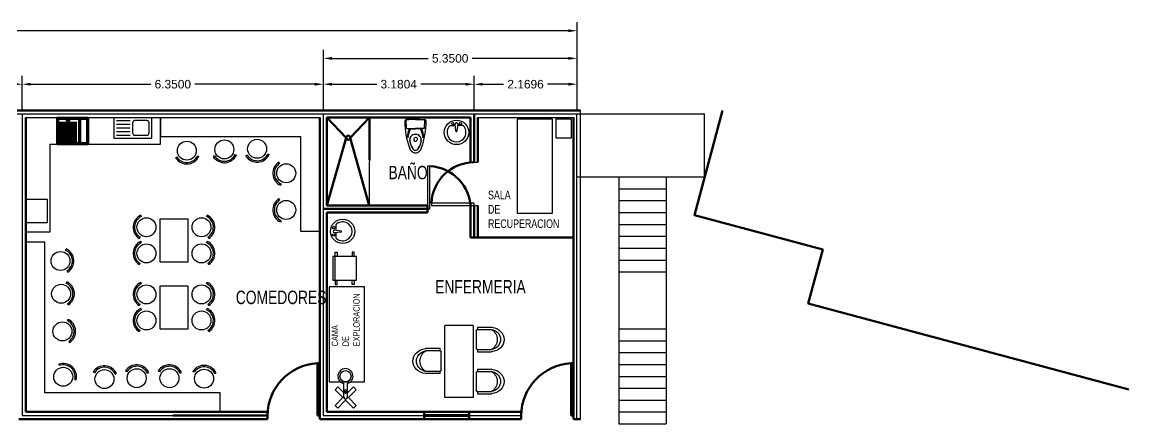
# Model space of a CAD drawing. Header units: millimetres. Extents: x 1263 to 3002, y 1308 to 2683.
# Drawn here: x 1481.86 to 1505.2, y 1404.11 to 1412.57 of the extents above; entities that cross this region are included whole.
import ezdxf
from ezdxf.lldxf.tags import DXFTag

# ---------------------------------------------------------------- set-up
doc = ezdxf.new("R2010")
doc.units = ezdxf.units.MM
doc.header["$PDMODE"] = 34
for name, color, linetype in [('Mezanine', 6, 'Continuous'), ('mobiliario', 8, 'Continuous'), ('MUEBLES', 43, 'Continuous')]:
    doc.layers.add(name, color=color, linetype=linetype)
doc.layers.add('muros', color=5, linetype='Continuous', lineweight=50)
doc.styles.add('ARRAY BASE$0$STYLE1', font='swissc.ttf', dxfattribs={"width": 0.9})
doc.styles.get("Standard").update_dxf_attribs({"font": 'arial.ttf'})
tags = doc.linetypes.add('ARRAY BASE$0$CACHE', pattern=[0.24, 0.12, -0.12]).pattern_tags.tags
tags[6:7] = [DXFTag(74, 4), DXFTag(75, 0), DXFTag(340, '0'), DXFTag(46, 1.0), DXFTag(50, 0.0), DXFTag(44, 0.0), DXFTag(45, 0.0)]
tags[4:5] = [DXFTag(74, 4), DXFTag(75, 0), DXFTag(340, '0'), DXFTag(46, 1.0), DXFTag(50, 0.0), DXFTag(44, 0.0), DXFTag(45, 0.0)]
doc.dimstyles.get("Standard").update_dxf_attribs({"dimtxt": 0.18, "dimasz": 0.18, "dimexe": 0.18, "dimexo": 0.0625, "dimgap": 0.09, "dimtad": 0, "dimtih": 1, "dimtoh": 1, "dimdec": 4, "dimzin": 0, "dimdsep": 46, "dimtxsty": 'Standard', "dimcen": 0.09, "dimadec": 0, "dimazin": 0, "dimtfac": 1, "dimtdec": 4, "dimtofl": 0, "dimtmove": 0, "dimatfit": 3, "dimfxl": 1, "dimtolj": 1, "dimtzin": 0, "dimarcsym": 0})

# ---------------------------------------------------------------- blocks, each defined once
blk = doc.blocks.new('*D121')
at = {"color": 0, "lineweight": -2, "transparency": 16777216}
for p, q in [((1475.514, 1410.696), (1475.514, 1411.44)), ((1475.694, 1411.26), (1478.225, 1411.26)), ((1481.684, 1411.26), (1479.152, 1411.26)), ((1481.864, 1410.696), (1481.864, 1411.44))]:
    blk.add_line(p, q, dxfattribs=at)
at = {"color": 0, "transparency": 16777216}
for points in [[(1475.694, 1411.29), (1475.694, 1411.23), (1475.514, 1411.26)], [(1481.684, 1411.29), (1481.684, 1411.23), (1481.864, 1411.26)]]:
    blk.add_solid(points, dxfattribs=at)
at = {"layer": 'Defpoints', "color": 0, "transparency": 16777216}
for p in [(1481.864, 1411.26), (1475.514, 1410.633), (1481.864, 1410.633)]:
    blk.add_point(p, dxfattribs=at)
at = {"color": 0, "transparency": 16777216, "insert": (1478.689, 1411.26), "char_height": 0.18, "attachment_point": 5}
blk.add_mtext('\\A1;6.3500', dxfattribs=at)
blk = doc.blocks.new('*D122')
at = {"color": 0, "lineweight": -2, "transparency": 16777216}
for p, q in [((1481.864, 1410.696), (1481.864, 1411.44)), ((1482.044, 1411.26), (1484.575, 1411.26)), ((1488.034, 1411.26), (1485.502, 1411.26)), ((1488.214, 1410.696), (1488.214, 1411.44))]:
    blk.add_line(p, q, dxfattribs=at)
at = {"color": 0, "transparency": 16777216}
for points in [[(1482.044, 1411.29), (1482.044, 1411.23), (1481.864, 1411.26)], [(1488.034, 1411.29), (1488.034, 1411.23), (1488.214, 1411.26)]]:
    blk.add_solid(points, dxfattribs=at)
at = {"layer": 'Defpoints', "color": 0, "transparency": 16777216}
for p in [(1488.214, 1411.26), (1481.864, 1410.633), (1488.214, 1410.633)]:
    blk.add_point(p, dxfattribs=at)
at = {"color": 0, "transparency": 16777216, "insert": (1485.039, 1411.26), "char_height": 0.18, "attachment_point": 5}
blk.add_mtext('\\A1;6.3500', dxfattribs=at)
blk = doc.blocks.new('*D123')
at = {"color": 0, "lineweight": -2, "transparency": 16777216}
for p, q in [((1488.214, 1410.696), (1488.214, 1411.44)), ((1488.394, 1411.26), (1489.341, 1411.26)), ((1491.214, 1411.26), (1490.267, 1411.26)), ((1491.394, 1410.696), (1491.394, 1411.44))]:
    blk.add_line(p, q, dxfattribs=at)
at = {"color": 0, "transparency": 16777216}
for points in [[(1488.394, 1411.29), (1488.394, 1411.23), (1488.214, 1411.26)], [(1491.214, 1411.29), (1491.214, 1411.23), (1491.394, 1411.26)]]:
    blk.add_solid(points, dxfattribs=at)
at = {"layer": 'Defpoints', "color": 0, "transparency": 16777216}
for p in [(1491.394, 1411.26), (1488.214, 1410.633), (1491.394, 1410.633)]:
    blk.add_point(p, dxfattribs=at)
at = {"color": 0, "transparency": 16777216, "insert": (1489.804, 1411.26), "char_height": 0.18, "attachment_point": 5}
blk.add_mtext('\\A1;3.1804', dxfattribs=at)
blk = doc.blocks.new('*D124')
at = {"color": 0, "lineweight": -2, "transparency": 16777216}
for p, q in [((1491.394, 1410.696), (1491.394, 1411.44)), ((1491.574, 1411.26), (1492.014, 1411.26)), ((1493.384, 1411.26), (1492.944, 1411.26)), ((1493.564, 1410.696), (1493.564, 1411.44))]:
    blk.add_line(p, q, dxfattribs=at)
at = {"color": 0, "transparency": 16777216}
for points in [[(1491.574, 1411.29), (1491.574, 1411.23), (1491.394, 1411.26)], [(1493.384, 1411.29), (1493.384, 1411.23), (1493.564, 1411.26)]]:
    blk.add_solid(points, dxfattribs=at)
at = {"layer": 'Defpoints', "color": 0, "transparency": 16777216}
for p in [(1493.564, 1411.26), (1491.394, 1410.633), (1493.564, 1410.633)]:
    blk.add_point(p, dxfattribs=at)
at = {"color": 0, "transparency": 16777216, "insert": (1492.479, 1411.26), "char_height": 0.18, "attachment_point": 5}
blk.add_mtext('\\A1;2.1696', dxfattribs=at)
blk = doc.blocks.new('*D104')
at = {"color": 0, "lineweight": -2, "transparency": 16777216}
for p, q in [((1488.214, 1410.696), (1488.214, 1411.984)), ((1493.564, 1410.696), (1493.564, 1411.984)), ((1488.394, 1411.804), (1490.425, 1411.804)), ((1493.384, 1411.804), (1491.352, 1411.804))]:
    blk.add_line(p, q, dxfattribs=at)
at = {"color": 0, "transparency": 16777216}
for points in [[(1488.394, 1411.834), (1488.394, 1411.774), (1488.214, 1411.804)], [(1493.384, 1411.834), (1493.384, 1411.774), (1493.564, 1411.804)]]:
    blk.add_solid(points, dxfattribs=at)
at = {"layer": 'Defpoints', "color": 0, "transparency": 16777216}
for p in [(1493.564, 1411.804), (1488.214, 1410.633), (1493.564, 1410.633)]:
    blk.add_point(p, dxfattribs=at)
at = {"color": 0, "transparency": 16777216, "insert": (1490.889, 1411.804), "char_height": 0.18, "attachment_point": 5}
blk.add_mtext('\\A1;5.3500', dxfattribs=at)
blk = doc.blocks.new('*D106')
at = {"color": 0, "lineweight": -2, "transparency": 16777216}
for p, q in [((1462.864, 1410.696), (1462.864, 1412.567)), ((1493.564, 1410.696), (1493.564, 1412.567)), ((1463.044, 1412.387), (1477.68, 1412.387)), ((1493.384, 1412.387), (1478.747, 1412.387))]:
    blk.add_line(p, q, dxfattribs=at)
at = {"color": 0, "transparency": 16777216}
for points in [[(1463.044, 1412.417), (1463.044, 1412.357), (1462.864, 1412.387)], [(1493.384, 1412.417), (1493.384, 1412.357), (1493.564, 1412.387)]]:
    blk.add_solid(points, dxfattribs=at)
at = {"layer": 'Defpoints', "color": 0, "transparency": 16777216}
for p in [(1493.564, 1412.387), (1462.864, 1410.633), (1493.564, 1410.633)]:
    blk.add_point(p, dxfattribs=at)
at = {"color": 0, "transparency": 16777216, "insert": (1478.214, 1412.387), "char_height": 0.18, "attachment_point": 5}
blk.add_mtext('\\A1;30.7000', dxfattribs=at)

msp = doc.modelspace()

# ---------------------------------------------------------------- linework, layer by layer
at = {"color": 5}
for p, q in [((1481.93852, 1410.55817), (1488.13852, 1410.55817)), ((1491.46895, 1410.55817), (1493.48852, 1410.55817)), ((1491.31895, 1409.61693), (1491.46895, 1409.61693)), ((1491.31895, 1408.70817), (1491.46895, 1408.70817))]:
    msp.add_line(p, q, dxfattribs=at)
at = {"color": 7, "linetype": 'Continuous'}
for p, q in [((1483.79513, 1410.55817), (1483.79513, 1410.1218)), ((1484.59513, 1410.1218), (1484.59513, 1410.55817)), ((1484.13874, 1410.49137), (1483.85331, 1410.49137)), ((1484.13874, 1410.41436), (1483.85331, 1410.41436)), ((1484.13874, 1410.33735), (1483.85331, 1410.33735)), ((1484.19304, 1410.21969), (1484.19304, 1410.45788)), ((1484.50001, 1410.49425), (1484.2294, 1410.49425)), ((1484.53638, 1410.45788), (1484.53638, 1410.21969)), ((1483.79513, 1410.1218), (1484.59513, 1410.1218)), ((1484.13874, 1410.26034), (1483.85331, 1410.26034)), ((1484.13874, 1410.18333), (1483.85331, 1410.18333)), ((1484.50001, 1410.18333), (1484.2294, 1410.18333))]:
    msp.add_line(p, q, dxfattribs=at)
for p, q in [((1484.77775, 1410.00053), (1484.77775, 1410.55817)), ((1484.77775, 1410.55817), (1484.77775, 1410.15817)), ((1484.77775, 1410.55817), (1488.13852, 1410.55817)), ((1488.13852, 1410.55817), (1488.13852, 1410.15817)), ((1488.28852, 1410.55817), (1489.18852, 1410.55817)), ((1488.28852, 1408.70817), (1488.28852, 1410.55817)), ((1489.18852, 1410.55817), (1489.1792, 1408.70817)), ((1484.77775, 1410.15817), (1487.73852, 1410.15817)), ((1487.73852, 1408.15667), (1487.73852, 1410.15817)), ((1488.13852, 1410.15817), (1488.13852, 1408.15667)), ((1482.44526, 1410.00053), (1484.77775, 1410.00053)), ((1482.44526, 1410.00053), (1482.44526, 1408.14384)), ((1481.93852, 1408.38904), (1481.93852, 1408.83904)), ((1481.93852, 1408.83904), (1482.38852, 1408.83904)), ((1482.38852, 1408.83904), (1482.38852, 1408.33904)), ((1489.1792, 1408.70817), (1488.2792, 1408.70817)), ((1481.93852, 1408.33904), (1481.93852, 1408.38904)), ((1482.38852, 1408.33904), (1481.93852, 1408.33904)), ((1482.44526, 1408.14384), (1481.93852, 1408.14384)), ((1488.13852, 1408.15667), (1487.73852, 1408.15667)), ((1482.33852, 1407.93628), (1481.93852, 1407.93628)), ((1482.33852, 1404.75817), (1482.33852, 1407.93628)), ((1486.03852, 1404.75817), (1482.33852, 1404.75817)), ((1486.03852, 1404.35817), (1486.03852, 1404.75817))]:
    msp.add_line(p, q)
at = {"color": 6}
msp.add_line((1496.25643, 1409.30817), (1496.25643, 1410.63317), dxfattribs=at)
at = {"color": 85, "true_color": 0x58ba48}
for p, q in [((1490.41019, 1409.53302), (1490.41019, 1408.63317)), ((1490.41019, 1408.63317), (1490.46019, 1408.63302))]:
    msp.add_line(p, q, dxfattribs=at)
at = {"color": 31, "true_color": 0xfecc66}
msp.add_line((1490.49395, 1408.70817), (1491.3938, 1408.70817), dxfattribs=at)
msp.add_line((1490.49395, 1408.70817), (1491.3938, 1408.70817), dxfattribs=at)
at = {"color": 7, "linetype": 'Continuous'}
for centre, start, end in [((1484.2294, 1410.45788), 89.999996, 179.999991), ((1484.50001, 1410.45788), 359.999928, 89.999924), ((1484.2294, 1410.21969), 179.999991, 269.999946), ((1484.50001, 1410.21969), 269.999946, 359.999928)]:
    msp.add_arc(centre, 0.03636, start, end, dxfattribs=at)
at = {"layer": 'Mezanine', "color": 6, "ltscale": 2}
for p, q in [((1475.51352, 1410.63317), (1481.86352, 1410.63317)), ((1481.86352, 1410.63317), (1483.51352, 1410.63317)), ((1481.86352, 1410.63317), (1481.86352, 1404.28317)), ((1483.51352, 1410.63317), (1485.06352, 1410.63317)), ((1485.06352, 1410.63317), (1488.21352, 1410.63317)), ((1488.21352, 1410.63317), (1490.61352, 1410.63317)), ((1488.21352, 1410.63317), (1488.21352, 1404.28317)), ((1490.61352, 1410.63317), (1493.56352, 1410.63317)), ((1493.56352, 1404.20817), (1493.56352, 1410.63317)), ((1493.56352, 1410.63317), (1496.25643, 1410.63317)), ((1488.21352, 1404.28317), (1490.33852, 1404.28317)), ((1490.33852, 1404.28317), (1491.29264, 1404.28317)), ((1491.29264, 1404.28317), (1492.38852, 1404.28317))]:
    msp.add_line(p, q, dxfattribs=at)
at = {"layer": 'Mezanine', "color": 5, "ltscale": 2}
msp.add_line((1493.63852, 1404.20817), (1493.63852, 1410.70817), dxfattribs=at)
at = {"layer": 'Mezanine', "color": 85, "ltscale": 2, "true_color": 0x58ba48}
for p, q in [((1490.46019, 1409.53302), (1490.41019, 1409.53302)), ((1490.46019, 1408.63302), (1490.46019, 1409.53302))]:
    msp.add_line(p, q, dxfattribs=at)
at = {"layer": 'Mezanine', "ltscale": 2}
for p, q in [((1493.56352, 1409.30817), (1496.25643, 1409.30817)), ((1494.44747, 1409.30817), (1494.44747, 1404.10817)), ((1495.44747, 1409.30817), (1495.44747, 1404.10817)), ((1494.44747, 1409.05817), (1495.44747, 1409.05817)), ((1494.44747, 1408.80817), (1495.44747, 1408.80817)), ((1494.44747, 1408.55817), (1495.44747, 1408.55817)), ((1494.44747, 1408.30817), (1495.44747, 1408.30817)), ((1494.44747, 1408.05817), (1495.44747, 1408.05817)), ((1494.44747, 1407.80817), (1495.44747, 1407.80817)), ((1494.44747, 1407.55817), (1495.44747, 1407.55817)), ((1494.44747, 1407.30817), (1495.44747, 1407.30817)), ((1494.44747, 1406.10817), (1495.44747, 1406.10817)), ((1494.44747, 1405.85817), (1495.44747, 1405.85817)), ((1494.44747, 1405.60817), (1495.44747, 1405.60817)), ((1494.44747, 1405.35817), (1495.44747, 1405.35817)), ((1494.44747, 1405.10817), (1495.44747, 1405.10817)), ((1494.44747, 1404.85817), (1495.44747, 1404.85817)), ((1494.44747, 1404.60817), (1495.44747, 1404.60817)), ((1481.86352, 1404.28317), (1487.04108, 1404.28317)), ((1494.44747, 1404.35817), (1495.44747, 1404.35817)), ((1494.44747, 1404.10817), (1495.44747, 1404.10817))]:
    msp.add_line(p, q, dxfattribs=at)
at = {"layer": 'Mezanine', "color": 31, "ltscale": 2, "true_color": 0xfecc66}
for p, q in [((1491.39395, 1408.75817), (1490.49395, 1408.75817)), ((1490.49395, 1408.75817), (1490.49395, 1408.70817)), ((1491.39395, 1408.70817), (1491.39395, 1408.75817))]:
    msp.add_line(p, q, dxfattribs=at)
at = {"layer": 'Mezanine', "color": 7, "ltscale": 2}
for p, q in [((1488.13852, 1405.38317), (1488.13852, 1404.28317)), ((1493.48852, 1405.38317), (1493.48852, 1404.28317))]:
    msp.add_line(p, q, dxfattribs=at)
at = {"layer": 'mobiliario', "color": 7}
for p, q in [((1485.12438, 1409.72519), (1485.09914, 1409.70898)), ((1485.56097, 1409.75403), (1485.58812, 1409.74127)), ((1485.91633, 1409.7523), (1485.8911, 1409.73608)), ((1486.35292, 1409.78113), (1486.38007, 1409.76837)), ((1486.60699, 1409.76464), (1486.58176, 1409.74842)), ((1487.04358, 1409.79347), (1487.07073, 1409.78071)), ((1487.32413, 1409.15827), (1487.31137, 1409.13112)), ((1487.2953, 1408.82251), (1487.27908, 1408.84775)), ((1484.37624, 1408.47375), (1484.36348, 1408.5009)), ((1485.75081, 1408.47375), (1485.76357, 1408.5009)), ((1485.36352, 1408.41981), (1484.76352, 1408.41981)), ((1484.76352, 1408.41981), (1484.76352, 1407.51981)), ((1485.36352, 1408.41981), (1484.76352, 1408.41981)), ((1484.76352, 1408.41981), (1484.76352, 1407.51981)), ((1485.36352, 1407.51981), (1485.36352, 1408.41981)), ((1485.36352, 1407.51981), (1485.36352, 1408.41981)), ((1484.3474, 1408.03716), (1484.33119, 1408.01193)), ((1485.77964, 1408.03716), (1485.79586, 1408.01193)), ((1482.77704, 1407.76398), (1482.7898, 1407.79113)), ((1484.37624, 1407.9238), (1484.36348, 1407.95095)), ((1485.75081, 1407.9238), (1485.76357, 1407.95095)), ((1484.76352, 1407.51981), (1485.36352, 1407.51981)), ((1484.76352, 1407.51981), (1485.36352, 1407.51981)), ((1482.80587, 1407.32739), (1482.82209, 1407.30215)), ((1484.3474, 1407.48721), (1484.33119, 1407.46198)), ((1485.77964, 1407.48721), (1485.79586, 1407.46198)), ((1482.78938, 1407.07332), (1482.80214, 1407.10047)), ((1484.37624, 1407.06094), (1484.36348, 1407.0881)), ((1485.75081, 1407.06094), (1485.76357, 1407.0881)), ((1485.36352, 1407.00701), (1484.76352, 1407.00701)), ((1484.76352, 1407.00701), (1484.76352, 1406.10701)), ((1485.36352, 1407.00701), (1484.76352, 1407.00701)), ((1484.76352, 1407.00701), (1484.76352, 1406.10701)), ((1485.36352, 1406.10701), (1485.36352, 1407.00701)), ((1485.36352, 1406.10701), (1485.36352, 1407.00701)), ((1482.81821, 1406.63673), (1482.83443, 1406.61149)), ((1484.3474, 1406.62436), (1484.33119, 1406.59912)), ((1485.77964, 1406.62436), (1485.79586, 1406.59912)), ((1484.37624, 1406.51099), (1484.36348, 1406.53815)), ((1485.75081, 1406.51099), (1485.76357, 1406.53815)), ((1482.81648, 1406.28136), (1482.82924, 1406.30852)), ((1484.3474, 1406.07441), (1484.33119, 1406.04917)), ((1484.76352, 1406.10701), (1485.36352, 1406.10701)), ((1484.76352, 1406.10701), (1485.36352, 1406.10701)), ((1485.77964, 1406.07441), (1485.79586, 1406.04917)), ((1482.84532, 1405.84478), (1482.86153, 1405.81954)), ((1482.64799, 1405.33582), (1482.6383, 1405.36421)), ((1483.3865, 1405.18508), (1483.36126, 1405.2013)), ((1484.06715, 1405.2048), (1484.04192, 1405.22101)), ((1484.50374, 1405.17596), (1484.53089, 1405.18872)), ((1484.75768, 1405.2048), (1484.73244, 1405.22101)), ((1485.19426, 1405.17596), (1485.22142, 1405.18872)), ((1485.48767, 1405.19494), (1485.46243, 1405.21116)), ((1482.97206, 1405.04186), (1483.00126, 1405.03497)), ((1483.82308, 1405.15625), (1483.85023, 1405.16901)), ((1485.92425, 1405.16611), (1485.9514, 1405.17887))]:
    msp.add_line(p, q, dxfattribs=at)
at = {"layer": 'mobiliario'}
msp.add_line((1487.32413, 1408.38593), (1487.31137, 1408.35878), dxfattribs=at)
at = {"layer": 'mobiliario', "color": 7}
for centre in [(1486.12665, 1409.88745), (1486.81731, 1409.89979), (1485.3347, 1409.86035), (1487.43045, 1409.38454), (1487.43045, 1408.61219), (1484.48256, 1408.24748), (1485.64449, 1408.24748), (1484.48256, 1407.69753), (1485.64449, 1407.69753), (1482.67072, 1407.53771), (1482.68306, 1406.84705), (1484.48256, 1406.83468), (1485.64449, 1406.83468), (1484.48256, 1406.28473), (1485.64449, 1406.28473), (1482.71016, 1406.0551), (1482.72873, 1405.09922), (1483.59681, 1405.04993), (1484.27747, 1405.06964), (1484.968, 1405.06964), (1485.69799, 1405.05979)]:
    msp.add_circle(centre, 0.2, dxfattribs=at)
for centre, radius, start, end in [((1485.3347, 1409.86035), 0.28, 212.725104, 334.831473), ((1485.3347, 1409.86035), 0.25, 212.725104, 334.831473), ((1486.12665, 1409.88745), 0.28, 212.725104, 334.831473), ((1486.12665, 1409.88745), 0.25, 212.725104, 334.831473), ((1486.81731, 1409.89979), 0.28, 212.725104, 334.831473), ((1486.81731, 1409.89979), 0.25, 212.725104, 334.831473), ((1487.43045, 1409.38454), 0.28, 122.725104, 244.831473), ((1487.43045, 1409.38454), 0.25, 122.725104, 244.831473), ((1487.43045, 1408.61219), 0.28, 122.725104, 244.831473), ((1487.43045, 1408.61219), 0.25, 122.725104, 244.831473), ((1484.48256, 1408.24748), 0.28, 115.168527, 237.274896), ((1484.48256, 1408.24748), 0.25, 115.168527, 237.274896), ((1485.64449, 1408.24748), 0.25, 302.725104, 64.831473), ((1485.64449, 1408.24748), 0.28, 302.725104, 64.831473), ((1482.67072, 1407.53771), 0.25, 302.725104, 64.831473), ((1482.67072, 1407.53771), 0.28, 302.725104, 64.831473), ((1484.48256, 1407.69753), 0.28, 115.168527, 237.274896), ((1484.48256, 1407.69753), 0.25, 115.168527, 237.274896), ((1485.64449, 1407.69753), 0.25, 302.725104, 64.831473), ((1485.64449, 1407.69753), 0.28, 302.725104, 64.831473), ((1482.68306, 1406.84705), 0.25, 302.725104, 64.831473), ((1482.68306, 1406.84705), 0.28, 302.725104, 64.831473), ((1484.48256, 1406.83468), 0.28, 115.168527, 237.274896), ((1484.48256, 1406.83468), 0.25, 115.168527, 237.274896), ((1485.64449, 1406.83468), 0.25, 302.725104, 64.831473), ((1485.64449, 1406.83468), 0.28, 302.725104, 64.831473), ((1484.48256, 1406.28473), 0.28, 115.168527, 237.274896), ((1484.48256, 1406.28473), 0.25, 115.168527, 237.274896), ((1485.64449, 1406.28473), 0.25, 302.725104, 64.831473), ((1485.64449, 1406.28473), 0.28, 302.725104, 64.831473), ((1482.71016, 1406.0551), 0.25, 302.725104, 64.831473), ((1482.71016, 1406.0551), 0.28, 302.725104, 64.831473), ((1482.72873, 1405.09922), 0.28, 346.73563, 108.841999), ((1482.72873, 1405.09922), 0.25, 346.73563, 108.841999), ((1483.59681, 1405.04993), 0.28, 25.168527, 147.274896), ((1483.59681, 1405.04993), 0.25, 25.168527, 147.274896), ((1484.27747, 1405.06964), 0.28, 25.168527, 147.274896), ((1484.27747, 1405.06964), 0.25, 25.168527, 147.274896), ((1484.968, 1405.06964), 0.28, 25.168527, 147.274896), ((1484.968, 1405.06964), 0.25, 25.168527, 147.274896), ((1485.69799, 1405.05979), 0.28, 25.168527, 147.274896), ((1485.69799, 1405.05979), 0.25, 25.168527, 147.274896)]:
    msp.add_arc(centre, radius, start, end, dxfattribs=at)
at = {"layer": 'MUEBLES', "color": 7}
for p, q in [((1489.96901, 1410.33722), (1489.96073, 1410.49523)), ((1490.15748, 1410.51633), (1489.96778, 1410.51633)), ((1489.98051, 1410.32631), (1490.15748, 1410.32631)), ((1490.06102, 1410.3217), (1490.15748, 1410.3217)), ((1490.15748, 1410.51633), (1490.34718, 1410.51633)), ((1490.33445, 1410.32631), (1490.15748, 1410.32631)), ((1490.25394, 1410.3217), (1490.15748, 1410.3217)), ((1490.34595, 1410.33722), (1490.35423, 1410.49523)), ((1490.99541, 1410.38717), (1490.88117, 1410.38569)), ((1491.00759, 1410.27932), (1490.99219, 1410.4157)), ((1491.04933, 1410.41644), (1491.03272, 1410.27965)), ((1491.16109, 1410.3893), (1491.04585, 1410.38782)), ((1488.47842, 1408.30187), (1488.47842, 1408.18662)), ((1488.44985, 1408.19047), (1488.58641, 1408.17209)), ((1488.58641, 1408.14697), (1488.44985, 1408.13332)), ((1488.47842, 1408.13618), (1488.47842, 1408.02192)), ((1488.41362, 1407.63327), (1488.41362, 1407.13327)), ((1488.91362, 1407.63327), (1488.41362, 1407.63327)), ((1488.91362, 1407.13327), (1488.91362, 1407.63327)), ((1488.41362, 1407.13327), (1488.91362, 1407.13327)), ((1491.37363, 1406.17591), (1490.77363, 1406.17591)), ((1490.77363, 1404.66324), (1490.77363, 1406.17591)), ((1491.37363, 1406.17591), (1491.37363, 1404.66324)), ((1491.46193, 1406.14116), (1491.7673, 1406.14116)), ((1491.46193, 1406.14116), (1491.46193, 1406.09576)), ((1491.43902, 1406.07004), (1491.43902, 1405.69781)), ((1491.46842, 1406.09576), (1491.7673, 1406.09576)), ((1490.6787, 1405.69204), (1490.37038, 1405.69204)), ((1490.6787, 1405.64527), (1490.6787, 1405.69204)), ((1491.46193, 1405.67252), (1491.46193, 1405.62668)), ((1491.46842, 1405.67208), (1491.7673, 1405.67208)), ((1490.67207, 1405.64572), (1490.3671, 1405.64572)), ((1490.70207, 1405.23964), (1490.70207, 1405.61947)), ((1491.46193, 1405.62668), (1491.76408, 1405.62668)), ((1490.67207, 1405.21339), (1490.3671, 1405.21339)), ((1490.6787, 1405.16707), (1490.6787, 1405.21339)), ((1491.43902, 1405.18604), (1491.43902, 1404.81381)), ((1491.46193, 1405.25716), (1491.7673, 1405.25716)), ((1491.46193, 1405.25716), (1491.46193, 1405.21177)), ((1491.46842, 1405.21177), (1491.7673, 1405.21177)), ((1490.6787, 1405.16707), (1490.3671, 1405.16707)), ((1491.46193, 1404.78852), (1491.46193, 1404.74269)), ((1491.46193, 1404.74269), (1491.76408, 1404.74269)), ((1491.46842, 1404.78808), (1491.7673, 1404.78808)), ((1491.37363, 1404.66324), (1490.77363, 1404.66324))]:
    msp.add_line(p, q, dxfattribs=at)
for points in [[(1492.30517, 1410.52668), (1492.30517, 1408.54668), (1493.04767, 1408.54668), (1493.04767, 1410.52668)], [(1493.11947, 1410.52668), (1493.11947, 1410.13163), (1493.45105, 1410.13163), (1493.45105, 1410.52668)], [(1489.0842, 1404.99488), (1489.0842, 1406.99488), (1488.3342, 1406.99488), (1488.3342, 1404.99488)]]:
    msp.add_lwpolyline(points, close=True, dxfattribs=at)
for points in [[(1488.46629, 1407.63327), (1488.46629, 1407.72151), (1488.5065, 1407.72151), (1488.5065, 1407.63327)], [(1488.46629, 1407.13327), (1488.46629, 1407.63327)], [(1488.86094, 1407.63327), (1488.86094, 1407.72151), (1488.82074, 1407.72151), (1488.82074, 1407.63327)], [(1488.46629, 1407.13327), (1488.46629, 1407.04503), (1488.5065, 1407.04503), (1488.5065, 1407.13327)], [(1488.86094, 1407.13327), (1488.86094, 1407.04503), (1488.82074, 1407.04503), (1488.82074, 1407.13327)], [(1488.64309, 1404.66243), (1488.64309, 1404.95601)], [(1488.72645, 1404.66243), (1488.72645, 1404.95777)], [(1488.51956, 1404.88658), (1488.46062, 1404.82763)], [(1488.46062, 1404.82763), (1488.62582, 1404.66243)], [(1488.51956, 1404.88658), (1488.64309, 1404.76305)], [(1488.64309, 1404.78946), (1488.72645, 1404.78946)], [(1488.72645, 1404.76305), (1488.84998, 1404.88658)], [(1488.74372, 1404.66243), (1488.90892, 1404.82763)], [(1488.90892, 1404.82763), (1488.84998, 1404.88658)], [(1488.46062, 1404.49722), (1488.62582, 1404.66243)], [(1488.46062, 1404.49722), (1488.51956, 1404.43827)], [(1488.51956, 1404.43827), (1488.68477, 1404.60348)], [(1488.68477, 1404.60348), (1488.84998, 1404.43827)], [(1488.74372, 1404.66243), (1488.90892, 1404.49722)], [(1488.84998, 1404.43827), (1488.90892, 1404.49722)]]:
    msp.add_lwpolyline(points, dxfattribs=at)
for centre, radius in [((1491.02297, 1410.24465), 0.25714), ((1490.94534, 1410.43025), 0.02401), ((1491.10111, 1410.43226), 0.02526), ((1488.62128, 1408.1619), 0.25714), ((1488.4347, 1408.24245), 0.02526), ((1488.4347, 1408.08666), 0.02401), ((1488.68152, 1405.11088), 0.11789)]:
    msp.add_circle(centre, radius, dxfattribs=at)
for centre, radius, start, end in [((1489.96778, 1410.47949), 0.03684, 90, 185.821003), ((1491.65322, 1410.4919), 1.72217, 180.537294, 199.440617), ((1489.97177, 1410.49581), 0.01105, 95.843869, 183), ((1489.98051, 1410.33782), 0.01151, 183, 270), ((1490.15724, 1408.68372), 1.83261, 89.992406, 95.843869), ((1490.63672, 1410.11815), 0.64893, 161.290609, 178.536327), ((1490.46536, 1410.07867), 0.47515, 149.716462, 173.224368), ((1490.06102, 1410.31479), 0.00691, 90, 149.716462), ((1490.15772, 1408.68372), 1.83261, 84.156131, 90.007594), ((1490.25394, 1410.31479), 0.00691, 30.283538, 90), ((1489.8496, 1410.07867), 0.47515, 6.775632, 30.283538), ((1488.66173, 1410.4919), 1.72217, 340.559383, 359.462706), ((1489.67824, 1410.11815), 0.64893, 1.463673, 18.709391), ((1490.33445, 1410.33782), 0.01151, 270, 357), ((1490.34319, 1410.49581), 0.01105, 357, 84.156131), ((1490.34718, 1410.47949), 0.03684, 354.178997, 90), ((1491.02297, 1410.24465), 0.2, 135.154044, 46.323427), ((1490.89373, 1410.35728), 0.02857, 90.738735, 138.92842), ((1491.02076, 1410.41607), 0.02857, 0.738735, 180.738735), ((1491.14926, 1410.36058), 0.02857, 42.54905, 90.738735), ((1490.15748, 1410.08223), 0.12434, 90, 194.856897), ((1490.15748, 1410.08223), 0.12158, 90, 192.751986), ((1490.16327, 1410.09678), 0.04278, 120.041436, 274.751713), ((1490.16403, 1410.10809), 0.03397, 17.309956, 130.759638), ((1490.15748, 1410.08223), 0.12434, 345.143103, 90), ((1490.15748, 1410.08223), 0.12158, 347.248014, 90), ((1490.13733, 1410.10668), 0.06024, 299.303927, 11.025825), ((1491.01932, 1410.27948), 0.0134, 180.738735, 0.738735), ((1490.17663, 1409.96229), 0.1537, 196.472322, 227.66237), ((1490.41451, 1410.12359), 0.38426, 187.295202, 215.256158), ((1490.42095, 1410.12545), 0.38842, 188.240146, 214.178429), ((1490.15748, 1409.93238), 0.06309, 203.483564, 270), ((1490.15748, 1409.93238), 0.06447, 208.33343, 270), ((1490.15748, 1409.93238), 0.06309, 270, 336.516436), ((1490.15748, 1409.93238), 0.06447, 270, 331.66657), ((1489.90045, 1410.12359), 0.38426, 324.743842, 352.704798), ((1489.89401, 1410.12545), 0.38842, 325.821571, 351.759854), ((1490.13833, 1409.96229), 0.1537, 312.33763, 343.527678), ((1490.15748, 1409.94251), 0.12618, 228.040116, 270), ((1490.15748, 1409.94251), 0.12618, 270, 311.959884), ((1488.62128, 1408.1619), 0.2, 224.415309, 135.584691), ((1488.50699, 1408.28967), 0.02857, 131.810315, 180), ((1488.44985, 1408.1619), 0.02857, 90, 270), ((1488.50699, 1408.03412), 0.02857, 180, 228.189685), ((1488.58641, 1408.15869), 0.0134, 270, 90), ((1488.68152, 1405.11088), 0.15957, 286.355108, 256.065175), ((1488.68477, 1404.77949), 0.04286, 13.449161, 166.550839), ((1488.68477, 1404.79943), 0.04286, 193.449161, 346.550839), ((1488.68477, 1404.67239), 0.04286, 193.449161, 346.550839)]:
    msp.add_arc(centre, radius, start, end, dxfattribs=at)
at = {"layer": 'MUEBLES', "color": 7, "extrusion": (0, 0, -1)}
for centre, major_axis, start_param, end_param in [((1491.73097, 1405.88409), (-0.29603, 0), 1.69383332, 4.60028491), ((1491.46842, 1406.07004), (-0.0294, 0), 0, 1.57079633), ((1491.5636, 1405.88392), (-0.3164, 0), 2.27024752, 4.01293779), ((1491.7013, 1405.88392), (-0.25094, 0), 1.83694126, 4.44624405), ((1490.40417, 1405.42939), (0.30208, 0), 1.69383332, 4.60028491), ((1491.46842, 1405.69781), (-0.0294, 0), 4.71238898, 6.28318531), ((1490.43444, 1405.42956), (0.25606, 0), 1.83694126, 4.44624405), ((1490.57495, 1405.42956), (0.32285, 0), 2.27024752, 4.01293779), ((1490.67207, 1405.61947), (0.03, 0), 4.71238898, 6.28318531), ((1490.67207, 1405.23964), (0.03, 0), 0, 1.57079633), ((1491.46842, 1405.18604), (-0.0294, 0), 0, 1.57079633), ((1491.73097, 1405.00009), (-0.29603, 0), 1.69383332, 4.60028491), ((1491.5636, 1404.99992), (-0.3164, 0), 2.27024752, 4.01293779), ((1491.7013, 1404.99992), (-0.25094, 0), 1.83694126, 4.44624405), ((1491.46842, 1404.81381), (-0.0294, 0), 4.71238898, 6.28318531)]:
    msp.add_ellipse(centre, major_axis=major_axis, ratio=0.875, start_param=start_param, end_param=end_param, dxfattribs=at)
at = {"layer": 'muros', "ltscale": 2}
for p, q in [((1475.43852, 1410.70817), (1493.63852, 1410.70817)), ((1481.93852, 1410.55817), (1481.93852, 1404.35817)), ((1488.13852, 1404.20817), (1488.13852, 1410.55817)), ((1488.13852, 1404.20817), (1488.13852, 1410.55817)), ((1491.31895, 1410.55817), (1488.28852, 1410.55817)), ((1488.28852, 1410.55817), (1488.28852, 1408.70817)), ((1488.28852, 1410.55817), (1488.28852, 1408.70817)), ((1491.31895, 1409.61383), (1491.31895, 1410.55817)), ((1491.46895, 1410.55817), (1491.46895, 1409.61693)), ((1493.48852, 1404.20817), (1493.48852, 1410.55817)), ((1493.48852, 1404.20817), (1493.48852, 1410.55817)), ((1488.28852, 1408.70817), (1490.41019, 1408.70817)), ((1490.41019, 1408.70817), (1490.41019, 1408.55817)), ((1491.31895, 1408.03317), (1491.31895, 1408.70817)), ((1491.46895, 1408.70817), (1491.46895, 1408.03317)), ((1490.41019, 1408.55817), (1488.28852, 1408.55817)), ((1488.28852, 1408.55817), (1488.28852, 1404.35817)), ((1488.28852, 1408.55817), (1488.28852, 1404.35817)), ((1493.48852, 1408.03317), (1491.31895, 1408.03317)), ((1488.13852, 1404.20817), (1488.13852, 1405.30817)), ((1481.93852, 1404.35817), (1487.03852, 1404.35817)), ((1487.03852, 1404.28317), (1485.03852, 1404.28317)), ((1487.03852, 1404.35817), (1487.03852, 1404.20817)), ((1488.28852, 1404.35817), (1492.38852, 1404.35817)), ((1492.38852, 1404.35817), (1492.38852, 1404.20817)), ((1487.03852, 1404.20817), (1481.78852, 1404.20817)), ((1492.38852, 1404.20817), (1488.13852, 1404.20817)), ((1493.63852, 1404.20817), (1493.48852, 1404.20817))]:
    msp.add_line(p, q, dxfattribs=at)
at = {"layer": 'muros', "color": 7, "ltscale": 2}
for p, q in [((1482.60301, 1410.00053), (1482.60301, 1410.55053)), ((1482.60301, 1410.55053), (1483.06301, 1410.55053)), ((1483.06301, 1410.55053), (1483.06301, 1410.00053)), ((1483.25301, 1410.55053), (1483.06301, 1410.55053)), ((1483.25301, 1410.00053), (1483.25301, 1410.55053)), ((1488.69613, 1410.13448), (1488.28852, 1410.55817)), ((1488.78092, 1410.13448), (1489.18852, 1410.55817)), ((1489.18852, 1410.55817), (1489.18852, 1409.65817)), ((1482.62301, 1410.02053), (1482.62301, 1410.53053)), ((1482.62301, 1410.53053), (1483.06301, 1410.53053)), ((1482.6526, 1410.45053), (1483.01342, 1410.45053)), ((1482.6526, 1410.40053), (1483.01342, 1410.40053)), ((1482.6526, 1410.35053), (1483.01342, 1410.35053)), ((1483.08301, 1410.53053), (1483.08301, 1410.02053)), ((1483.23301, 1410.53053), (1483.08301, 1410.53053)), ((1483.23301, 1410.02053), (1483.23301, 1410.53053)), ((1482.6526, 1410.30053), (1483.01342, 1410.30053)), ((1482.6526, 1410.25053), (1483.01342, 1410.25053)), ((1482.6526, 1410.20053), (1483.01342, 1410.20053)), ((1482.6526, 1410.15053), (1483.01342, 1410.15053)), ((1482.6526, 1410.10053), (1483.01342, 1410.10053)), ((1488.69613, 1410.13448), (1488.28852, 1408.70817)), ((1488.78092, 1410.13448), (1489.1792, 1408.70817)), ((1483.06301, 1410.00053), (1482.60301, 1410.00053)), ((1482.60301, 1410.00053), (1483.06301, 1410.00053)), ((1483.06301, 1410.02053), (1482.62301, 1410.02053)), ((1482.6526, 1410.05053), (1483.01342, 1410.05053)), ((1483.06301, 1410.00053), (1483.25301, 1410.00053)), ((1483.08301, 1410.02053), (1483.23301, 1410.02053)), ((1488.13852, 1405.38317), (1488.08852, 1405.38317)), ((1488.08852, 1405.38317), (1488.08852, 1404.28317)), ((1493.48852, 1405.38317), (1493.43852, 1405.38317)), ((1493.43852, 1405.38317), (1493.43852, 1404.28317)), ((1488.08852, 1404.28317), (1488.13852, 1404.28317)), ((1493.43852, 1404.28317), (1493.48852, 1404.28317))]:
    msp.add_line(p, q, dxfattribs=at)
at = {"layer": 'muros', "color": 6, "ltscale": 2}
for p, q in [((1491.39395, 1410.63317), (1491.39395, 1409.61693)), ((1491.39395, 1408.70817), (1491.39395, 1408.03317)), ((1490.41019, 1408.63317), (1488.21352, 1408.63316))]:
    msp.add_line(p, q, dxfattribs=at)
at = {"layer": 'muros', "color": 5, "ltscale": 2}
for p, q in [((1490.33852, 1404.35817), (1490.33852, 1404.20817)), ((1491.29264, 1404.35817), (1491.29264, 1404.20817))]:
    msp.add_line(p, q, dxfattribs=at)
at = {"layer": 'muros', "color": 4, "ltscale": 2}
for p, q in [((1490.33852, 1404.29017), (1491.29264, 1404.29017)), ((1490.33852, 1404.27617), (1491.29264, 1404.27617))]:
    msp.add_line(p, q, dxfattribs=at)
at = {"layer": 'muros', "color": 1, "linetype": 'ARRAY BASE$0$CACHE', "ltscale": 2}
msp.add_lwpolyline([(1505.20325, 1404.832), (1498.44177, 1406.64374), (1498.74593, 1407.77889), (1496.04134, 1408.50358), (1496.63206, 1410.70817)], dxfattribs=at)
at = {"layer": 'muros', "color": 7, "ltscale": 2}
for centre, radius in [((1482.83301, 1410.49875), 0.0265), ((1488.73852, 1410.13448), 0.0424)]:
    msp.add_circle(centre, radius, dxfattribs=at)
at = {"layer": 'muros', "color": 31, "ltscale": 2, "true_color": 0xfecc66}
msp.add_arc((1491.3936, 1408.7163), 0.90063, 90, 177.33556, dxfattribs=at)
at = {"layer": 'muros', "color": 85, "ltscale": 2, "true_color": 0x58ba48}
msp.add_arc((1490.41832, 1408.63337), 0.90063, 0, 87.33556, dxfattribs=at)
at = {"layer": 'muros', "color": 7, "ltscale": 2}
for centre in [(1488.13971, 1404.28317), (1493.48971, 1404.28317)]:
    msp.add_arc(centre, 1.10119, 92.66444, 180, dxfattribs=at)

# ---------------------------------------------------------------- texts
at = {"attachment_point": 1, "style": 'ARRAY BASE$0$STYLE1'}
for s, width, gutter_width, insert, char_height in [('BAÑO', 0.7342347, 1.41339, (1489.58821, 1409.54085), 0.282678), ('SALA DE RECUPERACION', 0.4707601, 0.9062, (1491.68739, 1409.01795), 0.1812409), ('ENFERMERIA', 0.7342347, 1.41339, (1490.5725, 1407.13626), 0.282678), ('COMEDORES', 0.2826777, 1.41339, (1486.3683, 1406.91261), 0.282678)]:
    msp.add_mtext_dynamic_manual_height_columns(s, width=width, gutter_width=gutter_width, heights=[0], dxfattribs=dict(at, insert=insert, char_height=char_height))
at = {"insert": (1488.38857, 1405.74146), "char_height": 0.1367961, "attachment_point": 1, "rotation": 90, "style": 'ARRAY BASE$0$STYLE1'}
msp.add_mtext_dynamic_manual_height_columns('CAMA DE EXPLORACION', width=0.3553179, gutter_width=0.68398, heights=[0], dxfattribs=at)

# ---------------------------------------------------------------- dimensions: what is measured, and where the dimension line sits
at = {"color": 18, "true_color": 0x000000}
for base, p1, p2, picture, middle in [((1493.56352, 1412.38713), (1462.86352, 1410.63317), (1493.56352, 1410.63317), '*D106', (1478.21352, 1412.38713)), ((1493.56352, 1411.80413), (1488.21352, 1410.63317), (1493.56352, 1410.63317), '*D104', (1490.88852, 1411.80413)), ((1481.86352, 1411.26018), (1475.51352, 1410.63317), (1481.86352, 1410.63317), '*D121', (1478.68852, 1411.26018)), ((1488.21352, 1411.26018), (1481.86352, 1410.63317), (1488.21352, 1410.63317), '*D122', (1485.03852, 1411.26018)), ((1491.39395, 1411.26018), (1488.21352, 1410.63317), (1491.39395, 1410.63317), '*D123', (1489.80374, 1411.26018)), ((1493.56352, 1411.26018), (1491.39395, 1410.63317), (1493.56352, 1410.63317), '*D124', (1492.47874, 1411.26018))]:
    dim = msp.add_linear_dim(base=base, p1=p1, p2=p2, dimstyle='Standard', dxfattribs=at)
    dim.commit()
    dim.dimension.update_dxf_attribs({"geometry": picture, "text_midpoint": middle})

doc.saveas('drawing.dxf')
